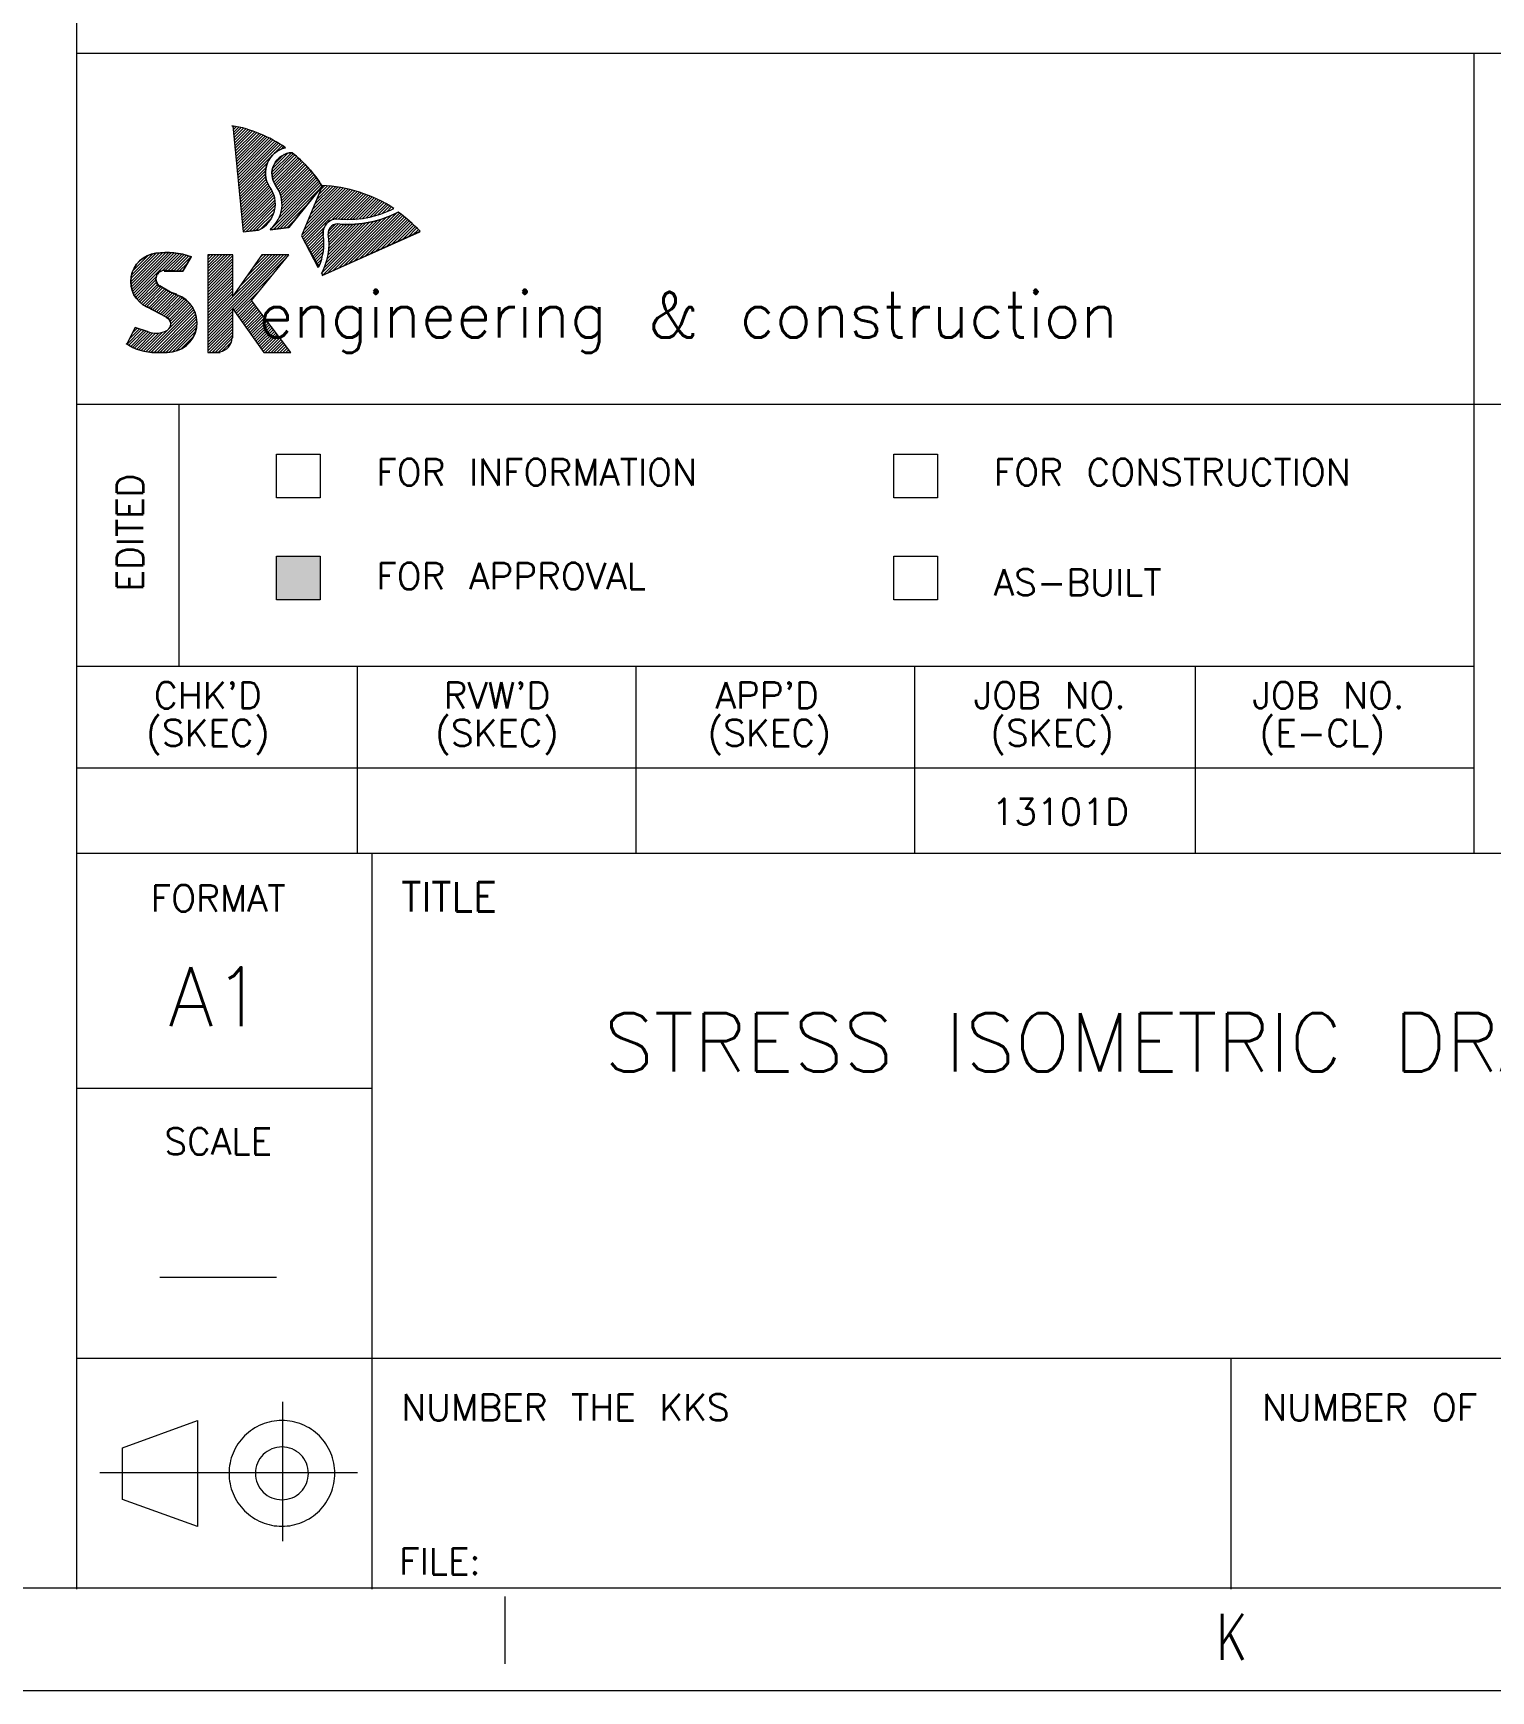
# Model space of a CAD drawing. Header units: inches. Extents: x 0 to 841, y 0 to 594.
# Drawn here: x 705.7 to 775.8, y 0 to 79.8 of the extents above; entities that cross this region are included whole.
import ezdxf
from ezdxf.enums import TextEntityAlignment as Align

# ---------------------------------------------------------------- set-up
doc = ezdxf.new("R2010")
doc.units = ezdxf.units.IN
doc.header["$MEASUREMENT"] = 0
doc.linetypes.add('CENTER', pattern=[2, 1.25, -0.25, 0.25, -0.25])
doc.layers.add('1', color=1, linetype='CENTER', lineweight=9)
doc.layers.add('37', color=7, linetype='Continuous')
doc.styles.add('TXT', font='txt.shx', dxfattribs={"width": 0.8})

# ---------------------------------------------------------------- blocks, each defined once
blk = doc.blocks.new('RELL')
at = {"layer": '37', "color": 1, "linetype": 'Continuous', "lineweight": 0}
blk.add_lwpolyline([(0, 2.100000000000001), (2.100000000000023, 2.100000000000001), (2.100000000000023, 0), (0, 0)], close=True, dxfattribs=at)
for points in [[(0, 2.100000000000001), (2.100000000000023, 2.100000000000001), (0, 2.100000000000001), (2.100000000000023, 2.100000000000001)], [(0, 2.100000000000001), (2.100000000000023, 2.100000000000001), (0, 2.100000000000001), (2.100000000000023, 2.100000000000001)], [(0, 2.100000000000001), (2.100000000000023, 2.100000000000001), (0, 0), (2.100000000000023, 0)], [(0, 0), (2.100000000000023, 0), (0, 0), (2.100000000000023, 0)], [(2.100000000000023, 0), (0, 0), (2.100000000000023, 0), (0, 0)]]:
    blk.add_solid(points, dxfattribs=at)

msp = doc.modelspace()

# ---------------------------------------------------------------- hatches: boundary and pattern name
at = {"layer": '37', "linetype": 'Continuous', "lineweight": 0}
h = msp.add_hatch(dxfattribs=at)
h.set_pattern_fill('_USER', color=30, scale=0.1000000129375707, angle=45, style=0, pattern_type=0)
h.set_pattern_definition([(45, (716.8, 73.9), (-0.07071068726689875, 0.07071068726689875), [])])
edge = h.paths.add_edge_path()
edge.add_line((715.3, 75.30000000000001), (715.8, 70.20000000000002))
edge.add_line((715.8, 70.20000000000002), (716.5, 70.30000000000001))
edge.add_line((716.5, 70.30000000000001), (716.5380747839545, 70.28229030250199))
edge.add_arc((715.9728428720216, 71.53676018556848), 1.375929387749755, 294.2551000000003, 398.3306027777778)
edge.add_arc((718.1208952360325, 73.03337498179943), 1.247370972555117, 103.21466111111141, 211.0440888888888, ccw=False)
edge.add_arc((714.1646329509147, 68.98772728322015), 6.414401611728962, 55.08759166666645, 80.13213888888919)
edge.add_line((715.2639108353419, 75.30723174399304), (715.3, 75.30000000000001))
h = msp.add_hatch(dxfattribs=at)
h.set_pattern_fill('_USER', color=1, scale=0.1000000129375707, angle=45, style=0, pattern_type=0)
h.set_pattern_definition([(45, (718.4000000000001, 71.60000000000002), (-0.07071068726689875, 0.07071068726689875), [])])
edge = h.paths.add_edge_path()
edge.add_arc((714.1646329509147, 68.98772728322015), 6.414329049642074, 32.35882500000019, 51.50302222222263)
edge.add_arc((718.1916622852141, 73.00239438865503), 1.006034285639694, 91.95268611111075, 216.092852777778)
edge.add_arc((716.1509261974477, 71.51465413473227), 1.519430864466323, 309.3970916666667, 396.0928555555552)
edge.add_line((717.1152959142, 70.3404899402482), (717.1000000000001, 70.30000000000001))
edge.add_line((717.1000000000001, 70.30000000000001), (718, 70.4))
edge.add_line((718, 70.4), (719.6000000000001, 72.4))
h = msp.add_hatch(dxfattribs=at)
h.set_pattern_fill('_USER', color=1, scale=0.1000000129375707, angle=45, style=0, pattern_type=0)
h.set_pattern_definition([(45, (720.2, 71.20000000000002), (-0.07071068726689875, 0.07071068726689875), [])])
edge = h.paths.add_edge_path()
edge.add_line((719.6000000000001, 72.4), (718.6000000000001, 70))
edge.add_line((718.6000000000001, 70), (719.4000000000001, 68.5))
edge.add_line((719.4000000000001, 68.5), (719.4442733909975, 68.51498863753224))
edge.add_arc((716.9346676554253, 69.63567648689784), 2.748465514102092, 335.9363999999997, 368.3661916666666)
edge.add_arc((720.3404279880365, 70.13654204065062), 0.6939275258772212, 92.76582500000028, 188.3661916666667)
edge.add_arc((720.8540670042362, 75.6818719609216), 4.882959633088393, 263.566638888889, 296.776608333333)
edge.add_ellipse((719.3229266408998, 65.58523124026664), major_axis=(3.732041652613477, 5.736589812803654), ratio=0.9995307505333364, start_angle=0.01062777777777778, end_angle=30.86869444444444)
h = msp.add_hatch(dxfattribs=at)
h.set_pattern_fill('_USER', color=30, scale=0.1000000129375707, angle=45, style=0, pattern_type=0)
h.set_pattern_definition([(45, (720.9000000000001, 70.10000000000002), (-0.07071068726689875, 0.07071068726689875), [])])
edge = h.paths.add_edge_path()
edge.add_line((719.6000000000001, 68.20000000000002), (719.6000000000001, 68.10000000000002))
edge.add_line((719.6000000000001, 68.10000000000002), (724.3, 70.20000000000002))
edge.add_line((724.3, 70.20000000000002), (724.3096580804574, 70.2273931165515))
edge.add_arc((719.3229266408998, 65.58523124026658), 6.813014424296053, 42.95055277777808, 54.76066111111139)
edge.add_arc((720.8540670042362, 75.6818719609216), 5.12832656886235, 265.4868722222223, 297.9028472222218)
edge.add_arc((720.3404279880365, 70.13654204065062), 0.4466869372307138, 75.73011111111133, 186.9995833333335)
edge.add_ellipse((716.9346676554253, 69.63567648689784), major_axis=(-0.4477770642345248, 2.971139299659091), ratio=0.9970579897637505, start_angle=232.9113416666667, end_angle=269.9994555555556)
edge.add_line((719.567814511387, 68.200073034638), (719.6000000000001, 68.20000000000002))
h = msp.add_hatch(dxfattribs=at)
h.set_pattern_fill('_USER', color=1, scale=0.1000000129375707, angle=45, style=0, pattern_type=0)
h.set_pattern_definition([(45, (711.9000000000001, 68.60000000000002), (-0.07071068726689875, 0.07071068726689875), [])])
edge = h.paths.add_edge_path()
edge.add_arc((711.7603492680239, 67.80985621347219), 1.366926485607192, 96.4915972222223, 244.7380222222227)
edge.add_line((711.1770026056256, 66.5736544426579), (711.2, 66.60000000000002))
edge.add_line((711.2, 66.60000000000002), (712.1000000000001, 66.10000000000002))
edge.add_line((712.1000000000001, 66.10000000000002), (712.121485028762, 66.06136201222392))
edge.add_arc((711.9892959552692, 65.75681324917599), 0.3319998397106075, 300.0353861111112, 426.5367999999996)
edge.add_arc((711.6104074595796, 66.41213220877904), 1.088967062442602, 246.4474194444445, 300.0353861111112)
edge.add_line((711.2, 65.4), (710.6000000000001, 65.60000000000002))
edge.add_line((710.6000000000001, 65.60000000000002), (710.2, 64.80000000000001))
edge.add_line((710.2, 64.80000000000001), (710.1702490924811, 64.82652347230535))
edge.add_arc((711.5329548727275, 66.77688946756794), 2.379263300172256, 235.0583000000005, 271.5331694444446)
edge.add_line((711.6000000000001, 64.4), (712.1000000000001, 64.4))
edge.add_line((712.1000000000001, 64.4), (712.146830640303, 64.3984779376762))
edge.add_arc((712.1678072855568, 65.818636624069), 1.420313597067699, 269.1537666666668, 431.8932861111113)
edge.add_line((712.6092235197475, 67.16861532628604), (712.6000000000001, 67.20000000000002))
edge.add_line((712.6000000000001, 67.20000000000002), (712.3, 67.30000000000001))
edge.add_line((712.3, 67.30000000000001), (711.8, 67.60000000000002))
edge.add_line((711.8, 67.60000000000002), (711.7980168409738, 67.55604221882524))
edge.add_arc((712.00701219906, 67.91670197243798), 0.4168386989438949, 84.85458055555513, 239.9085416666664)
edge.add_line((712.0443959052734, 68.33186092992224), (712, 68.30000000000001))
edge.add_line((712, 68.30000000000001), (712.9000000000001, 68.30000000000001))
edge.add_line((712.9000000000001, 68.30000000000001), (713.3, 69))
edge.add_arc((712.1269664088882, 65.71641940303684), 3.490722404631475, 70.17143888888899, 98.58625555555584)
h = msp.add_hatch(dxfattribs=at)
h.set_pattern_fill('_USER', color=1, scale=0.1000000129375707, angle=45, style=0, pattern_type=0)
h.set_pattern_definition([(45, (716.5, 68), (-0.07071068726689875, 0.07071068726689875), [])])
edge = h.paths.add_edge_path()
edge.add_line((715.3, 65.10000000000002), (715.3, 66.5))
edge.add_line((715.3, 66.5), (716.8, 64.4))
edge.add_line((716.8, 64.4), (718.1000000000001, 64.4))
edge.add_line((718.1000000000001, 64.4), (716.2, 66.9))
edge.add_line((716.2, 66.9), (718, 69.10000000000002))
edge.add_line((718, 69.10000000000002), (716.7, 69.10000000000002))
edge.add_line((716.7, 69.10000000000002), (715.3, 67.10000000000002))
edge.add_line((715.3, 67.10000000000002), (715.3, 69.10000000000002))
edge.add_line((715.3, 69.10000000000002), (714.1000000000001, 69.10000000000002))
edge.add_line((714.1000000000001, 69.10000000000002), (714.1000000000001, 64.4))
edge.add_line((714.1000000000001, 64.4), (714.7, 64.4))
edge.add_arc((714.5739208721709, 65.1011337829078), 0.6890221472459693, 278.7929166666663, 359.3769194444443)
edge.add_line((715.2629024086859, 65.09364094758783), (715.3, 65.10000000000002))

# ---------------------------------------------------------------- linework, layer by layer
at = {"layer": '1', "color": 5, "linetype": 'Continuous', "lineweight": 0}
msp.add_line((728.3964598529008, 1.300000000000001), (728.3964598529008, 4.543900875881221), dxfattribs=at)
at = {"layer": '37', "color": 4, "linetype": 'Continuous', "lineweight": 0}
for p, q in [((707.8, 4.899999999999999), (707.8, 140.8)), ((707.8, 78.80000000000001), (835.1000000000001, 78.80000000000001)), ((775, 40.3), (775, 78.80000000000001)), ((707.8, 61.9), (835, 61.9)), ((707.8, 40.3), (835.1000000000001, 40.3))]:
    msp.add_line(p, q, dxfattribs=at)
at = {"layer": '37', "color": 30, "linetype": 'Continuous', "lineweight": 0}
for p, q in [((715.2639108353419, 75.30723174399304), (715.3, 75.30000000000001)), ((715.3, 75.30000000000001), (715.8, 70.20000000000002)), ((715.8, 70.20000000000002), (716.5, 70.30000000000001)), ((716.5, 70.30000000000001), (716.5380747839545, 70.28229030250199)), ((719.6000000000001, 68.10000000000002), (724.3, 70.20000000000002)), ((724.3, 70.20000000000002), (724.3096580804574, 70.2273931165515)), ((719.567814511387, 68.200073034638), (719.6000000000001, 68.20000000000002)), ((719.6000000000001, 68.20000000000002), (719.6000000000001, 68.10000000000002))]:
    msp.add_line(p, q, dxfattribs=at)
at = {"layer": '37', "color": 1, "linetype": 'Continuous', "lineweight": 0}
for p, q in [((718, 70.4), (719.6000000000001, 72.4)), ((719.6000000000001, 72.4), (718.6000000000001, 70)), ((717.1000000000001, 70.30000000000001), (718, 70.4)), ((717.1152959142, 70.3404899402482), (717.1000000000001, 70.30000000000001)), ((718.6000000000001, 70), (719.4000000000001, 68.5)), ((712.9000000000001, 68.30000000000001), (713.3, 69)), ((715.3, 69.10000000000002), (714.1000000000001, 69.10000000000002)), ((714.1000000000001, 69.10000000000002), (714.1000000000001, 64.4)), ((716.7, 69.10000000000002), (715.3, 67.10000000000002)), ((715.3, 67.10000000000002), (715.3, 69.10000000000002)), ((716.2, 66.9), (718, 69.10000000000002)), ((718, 69.10000000000002), (716.7, 69.10000000000002)), ((712.0443959052734, 68.33186092992224), (712, 68.30000000000001)), ((712, 68.30000000000001), (712.9000000000001, 68.30000000000001)), ((719.4000000000001, 68.5), (719.4442733909975, 68.51498863753224)), ((711.8, 67.60000000000002), (711.7980168409738, 67.55604221882524)), ((712.3, 67.30000000000001), (711.8, 67.60000000000002)), ((712.6000000000001, 67.20000000000002), (712.3, 67.30000000000001)), ((712.6092235197475, 67.16861532628604), (712.6000000000001, 67.20000000000002)), ((711.1770026056256, 66.5736544426579), (711.2, 66.60000000000002)), ((711.2, 66.60000000000002), (712.1000000000001, 66.10000000000002)), ((715.3, 65.10000000000002), (715.3, 66.5)), ((715.3, 66.5), (716.8, 64.4)), ((718.1000000000001, 64.4), (716.2, 66.9)), ((710.6000000000001, 65.60000000000002), (710.2, 64.80000000000001)), ((711.2, 65.4), (710.6000000000001, 65.60000000000002)), ((712.1000000000001, 66.10000000000002), (712.121485028762, 66.06136201222392)), ((710.2, 64.80000000000001), (710.1702490924811, 64.82652347230535)), ((715.2629024086859, 65.09364094758783), (715.3, 65.10000000000002)), ((711.6000000000001, 64.4), (712.1000000000001, 64.4)), ((712.1000000000001, 64.4), (712.146830640303, 64.3984779376762)), ((714.1000000000001, 64.4), (714.7, 64.4)), ((716.8, 64.4), (718.1000000000001, 64.4)), ((712.7, 61.9), (712.7, 49.30000000000001)), ((707.8, 49.30000000000001), (775, 49.30000000000001)), ((721.3, 40.3), (721.3, 49.30000000000001)), ((734.7, 40.3), (734.7, 49.30000000000001)), ((748.1000000000001, 40.3), (748.1000000000001, 49.30000000000001)), ((761.6000000000001, 40.3), (761.6000000000001, 49.30000000000001)), ((775, 44.40000000000001), (707.8, 44.40000000000001)), ((722, 4.899999999999999), (722, 40.3)), ((707.8, 29), (722, 29)), ((707.8, 16), (835, 16)), ((763.3, 16), (763.3, 4.899999999999999)), ((717.7, 13.9), (717.7, 7.199999999999999)), ((708.9000000000001, 10.5), (721.3, 10.5))]:
    msp.add_line(p, q, dxfattribs=at)
at = {"layer": '37', "color": 7, "linetype": 'Continuous', "lineweight": 0}
msp.add_line((711.8, 19.90000000000001), (717.4000000000001, 19.90000000000001), dxfattribs=at)
at = {"layer": '37', "color": 1, "linetype": 'Continuous', "lineweight": 0}
for points in [[(840.0857142857144, 594), (840.0857142857144, 0), (2.842170943040401e-14, 0), (2.842170943040401e-14, 594)], [(717.4000000000001, 59.49999999999999), (719.5, 59.49999999999999), (719.5, 57.40000000000001), (717.4000000000001, 57.40000000000001)], [(747.1000000000001, 59.49999999999999), (749.2, 59.49999999999999), (749.2, 57.40000000000001), (747.1000000000001, 57.40000000000001)], [(717.4000000000001, 54.59999999999999), (719.5, 54.59999999999999), (719.5, 52.5), (717.4000000000001, 52.5)], [(747.1000000000001, 54.59999999999999), (749.2, 54.59999999999999), (749.2, 52.5), (747.1000000000001, 52.5)], [(710, 9.200000000000003), (710, 11.7), (713.6000000000001, 13), (713.6000000000001, 7.899999999999999)]]:
    msp.add_lwpolyline(points, close=True, dxfattribs=at)
at = {"layer": '37', "color": 5, "linetype": 'Continuous', "lineweight": 0}
msp.add_lwpolyline([(25.03285622730188, 589.0500015259254), (25.03285622730188, 4.949998474074526), (834.9942869350261, 4.949998474074526), (834.9942869350261, 589.0500015259254)], close=True, dxfattribs=at)
at = {"layer": '37', "color": 30, "linetype": 'Continuous', "lineweight": 0}
for points in [[(715.3, 75.30000000000001), (715.8, 70.20000000000002), (716.5380747839545, 70.28229030250199, 0.488140466053878), (717.0521843009301, 72.39010900047936, -0.5085883205890637), (717.8357462851768, 74.2477158818678, 0.1097145211484749), (715.2639108353417, 75.30723174399304)], [(719.6000000000001, 68.10000000000002), (724.3096580804574, 70.22739311655153, 0.05157698076837657), (723.2539895796208, 71.14975245418975, -0.1423921923719607), (720.45053174889, 70.56944663332308, 0.5276276451242842), (719.8970701071783, 70.08210782109009)]]:
    msp.add_lwpolyline(points, format="xyb", dxfattribs=at)
at = {"layer": '37', "color": 1, "linetype": 'Continuous', "lineweight": 0}
for points in [[(717.115295857275, 70.34048989349424, 0.397421585765539), (717.3787228532506, 72.40974412920019, -0.6016933229495115), (718.1573823914957, 74.00784432719928, -0.08372714872392216), (719.6000000000001, 72.4), (718, 70.4), (717.1000000000001, 70.30000000000001)], [(719.6000000000001, 72.4), (718.6000000000001, 70), (719.4442733909975, 68.51498863753224, 0.1424537018240746), (719.6538849894425, 70.0355761138826, -0.4431409176813003), (720.3069432568404, 70.82966107335213, 0.1459286490890072), (723.053904678424, 71.32251296799461)], [(713.3, 69), (712.9000000000001, 68.30000000000001), (712.0443959052734, 68.33186092992224, 0.8029720377955049), (711.8, 67.60000000000002), (712.3, 67.30000000000001), (712.6092235851963, 67.1686153048856, -0.8596766632985232), (712.1000000000001, 64.4), (711.596613763702, 64.39847793911235, -0.1605091271114868), (710.2, 64.80000000000001), (710.6000000000001, 65.60000000000002), (711.17526649415, 65.41388290353234, 0.2381781195677501), (712.1554734488354, 65.469395531002, 0.6158142486708206), (712.1000000000001, 66.10000000000002), (711.1770026655583, 66.5736544143765, -0.7552412133401403), (711.6058079106299, 69.1680185728946, -0.124622237800103), (713.3110437373532, 69.00018314614397)], [(715.3, 65.10000000000002), (715.3, 66.5), (716.8, 64.4), (718.1000000000001, 64.4), (716.2, 66.9), (718, 69.10000000000002), (716.7, 69.10000000000002), (715.3, 67.10000000000002), (715.3, 69.10000000000002), (714.1000000000001, 69.10000000000002), (714.1000000000001, 64.4), (714.6792473414964, 64.42020951510617, 0.3668586824260267), (715.2629024086859, 65.09364094758786)], [(720.2117589206257, 10.46502507460345, 0.09849561320202828), (720.017999058309, 11.43910477603955, 0.09849314114154373), (719.4662009039582, 12.26490207605386, 0.09848966557337394), (718.6403815455003, 12.81667889080751, 0.09848719351575777), (717.6662465048685, 13.01044302253914, 0.09848719351575777), (716.6921095861428, 12.81668864327471, 0.09848966557337394), (715.8662847036662, 12.26492009615838, 0.09849314114154373), (715.3144782819538, 11.4391283204589, 0.09849561320202828), (715.120708667743, 10.46505062057723, 0.09849561320202828), (715.3144684828346, 9.490971033147414, 0.09849314114154373), (715.8662666844086, 8.66517361912657, 0.09848966557337394), (716.6920860428688, 8.113396804371412, 0.09848719351575777), (717.6662210835, 7.91963267263991, 0.09848719351575777), (718.6403580022268, 8.113387051904677, 0.09848966557337394), (719.4661828847024, 8.665155599020515, 0.09849314114154373), (720.0179893064144, 9.49094737471944, 0.09849561320202828), (720.2117589206259, 10.46502513630196)], [(718.9389963575006, 10.46505057454986, 0.09849605376738833), (718.8421140911726, 10.95208717147462, 0.09849332471035062), (718.5662128598581, 11.3649826752122, 0.09848948200469809), (718.1533021003081, 11.64086754798972, 0.09848675295115926), (717.6662337942466, 11.73774679370455, 0.09848675295115926), (717.1791654596823, 11.6408675361838, 0.09848948200469809), (716.7662547940854, 11.36498274065768, 0.09849332471035062), (716.490353497323, 10.95208717147572, 0.09849605376738833), (716.3934712309954, 10.46505057455249, 0.09849605376738833), (716.4903534973228, 9.97801397762997, 0.09849332471035062), (716.7662547286391, 9.565118473890529, 0.09848948200469809), (717.1791654881874, 9.289233601113914, 0.09848675295115926), (717.6662337942491, 9.192354355399068, 0.09848675295115926), (718.1533021288133, 9.289233612919627, 0.09848948200469809), (718.5662127944104, 9.56511840844588, 0.09849332471035062), (718.8421140911735, 9.978013977629146, 0.09849605376738833), (718.9389963575006, 10.46505057455099)]]:
    msp.add_lwpolyline(points, format="xyb", dxfattribs=at)
at = {"layer": '37', "color": 30, "linetype": 'Continuous', "lineweight": 0}
for centre, radius, start, end in [((714.1646329509147, 68.98772728322015), 6.414401611728962, 55.08759166666645, 80.13213888888919), ((718.1208952360325, 73.03337498179943), 1.247370972555117, 103.2146611111114, 211.0440888888888), ((715.9728428720216, 71.53676018556848), 1.375929387749755, 294.2551000000003, 38.3306027777778), ((720.8540670042362, 75.6818719609216), 5.12832656886235, 265.4868722222223, 297.9028472222218), ((719.3229266408998, 65.58523124026658), 6.813014424296053, 42.95055277777808, 54.76066111111139), ((720.3404279880365, 70.13654204065062), 0.4466869372307138, 75.73011111111133, 186.9995833333335)]:
    msp.add_arc(centre, radius, start, end, dxfattribs=at)
at = {"layer": '37', "color": 1, "linetype": 'Continuous', "lineweight": 0}
for centre, radius, start, end in [((718.1916622852141, 73.00239438865503), 1.006034285639694, 91.95268611111075, 216.092852777778), ((714.1646329509147, 68.98772728322015), 6.414329049642074, 32.35882500000019, 51.50302222222263), ((716.1509261974477, 71.51465413473227), 1.519430864466323, 309.3970916666667, 36.09285555555519), ((720.8540670042362, 75.6818719609216), 4.882959633088393, 263.566638888889, 296.776608333333), ((720.3404279880365, 70.13654204065062), 0.6939275258772212, 92.76582500000028, 188.3661916666667), ((716.9346676554253, 69.63567648689784), 2.748465514102092, 335.9363999999997, 8.366191666666632), ((711.7603492680239, 67.80985621347219), 1.366926485607192, 96.4915972222223, 244.7380222222227), ((712.1269664088882, 65.71641940303684), 3.490722404631475, 70.17143888888899, 98.58625555555584), ((712.00701219906, 67.91670197243798), 0.4168386989438949, 84.85458055555513, 239.9085416666664), ((712.1678072855568, 65.818636624069), 1.420313597067699, 269.1537666666668, 71.89328611111122), ((711.6104074595796, 66.41213220877904), 1.088967062442602, 246.4474194444445, 300.0353861111112), ((711.9892959552692, 65.75681324917599), 0.3319998397106075, 300.0353861111112, 66.53679999999956), ((711.5329548727275, 66.77688946756794), 2.379263300172256, 235.0583000000005, 271.5331694444446), ((714.5739208721709, 65.1011337829078), 0.6890221472459693, 278.7929166666663, 359.3769194444443)]:
    msp.add_arc(centre, radius, start, end, dxfattribs=at)
msp.add_ellipse((719.3229266408998, 65.58523124026664), major_axis=(3.732041652613474, 5.736589812803653), ratio=0.9995307505333364, start_param=0.0001854897143925085, end_param=0.5387603538476373, dxfattribs=at)
msp.add_ellipse((719.3229266408998, 65.58523124026664), major_axis=(3.732041652613474, 5.736589812803653), ratio=0.9995307505333364, start_param=0.0001854897143925085, end_param=0.5387603538476373, dxfattribs=at)
at = {"layer": '37', "color": 30, "linetype": 'Continuous', "lineweight": 0}
for major_axis in [(-0.4477770642345244, 2.971139299659088), (-0.4477770642345245, 2.971139299659089)]:
    msp.add_ellipse((716.9346676554253, 69.63567648689784), major_axis=major_axis, ratio=0.9970579897637505, start_param=4.065069777320791, end_param=4.71237947803654, dxfattribs=at)

# ---------------------------------------------------------------- block references
at = {"layer": '37', "color": 1, "linetype": 'Continuous', "lineweight": 0}
msp.add_blockref('RELL', (717.4000000000001, 52.5), dxfattribs=at)

# ---------------------------------------------------------------- texts
at = {"layer": '1', "color": 7, "linetype": 'Continuous', "lineweight": 0, "style": 'TXT'}
msp.add_text('STRESS ISOMETRIC DRAWING OF', height=2.8002, dxfattribs=at).set_placement((763.9000000000001, 31.2), align=Align.MIDDLE)
at = {"layer": '1', "color": 3, "linetype": 'Continuous', "lineweight": 0, "style": 'TXT', "width": 0.75177304964539}
msp.add_text('K', height=2.1996, dxfattribs=at).set_placement((762.6000000000001, 1.5))
at = {"layer": '37', "color": 30, "linetype": 'Continuous', "lineweight": 0, "style": 'TXT'}
msp.add_text('engineering & construction', height=2.2002, dxfattribs=at).set_placement((737.2, 65.9), align=Align.MIDDLE)
at = {"layer": '37', "color": 7, "linetype": 'Continuous', "lineweight": 0, "style": 'TXT'}
for s, height, p in [('FOR INFORMATION', 1.2726, (722.2, 58)), ('FOR CONSTRUCTION', 1.2726, (751.9000000000001, 58)), ('FOR APPROVAL', 1.2726, (722.2, 53)), ('AS-BUILT', 1.2726, (751.9000000000001, 52.7)), ('TITLE ', 1.4142, (723.4000000000001, 37.5)), ('NUMBER THE KKS', 1.2726, (723.4000000000001, 13)), ('NUMBER OF PLANE', 1.2726, (764.8, 13)), ('FILE:', 1.2726, (723.3, 5.600000000000001))]:
    msp.add_text(s, height=height, dxfattribs=at).set_placement(p)
msp.add_text('EDITED', height=1.2726, rotation=90, dxfattribs=at).set_placement((711, 52.90000000000001))
for s, height, p in [("CHK'D", 1.2726, (714.1000000000001, 47.90000000000001)), ("RVW'D", 1.2726, (728, 47.90000000000001)), ("APP'D", 1.2726, (741, 47.90000000000001)), ('JOB NO.', 1.2726, (754.6000000000001, 47.90000000000001)), ('JOB NO.', 1.2726, (768, 47.90000000000001)), ('(SKEC)', 1.2726, (714.1000000000001, 46)), ('(SKEC)', 1.2726, (728, 46)), ('(SKEC)', 1.2726, (741.1000000000001, 46)), ('(SKEC)', 1.2726, (754.7, 46)), ('(E-CL)', 1.2726, (767.7, 46)), ('13101D', 1.2726, (755.1000000000001, 42.3)), ('A1', 2.8284, (714.5, 33.4))]:
    msp.add_text(s, height=height, dxfattribs=at).set_placement(p, align=Align.MIDDLE)
for s, p in [('FORMAT', (714.6000000000001, 37.5)), ('SCALE', (714.6000000000001, 25.8))]:
    msp.add_text(s, height=1.2726, dxfattribs=at).set_placement(p, align=Align.CENTER)

doc.saveas('drawing.dxf')
